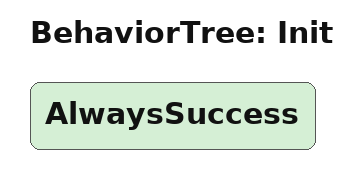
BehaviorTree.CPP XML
<root BTCPP_format="4" main_tree_to_execute="Init">
  <BehaviorTree ID="Init"><AlwaysSuccess/></BehaviorTree>
</root>
